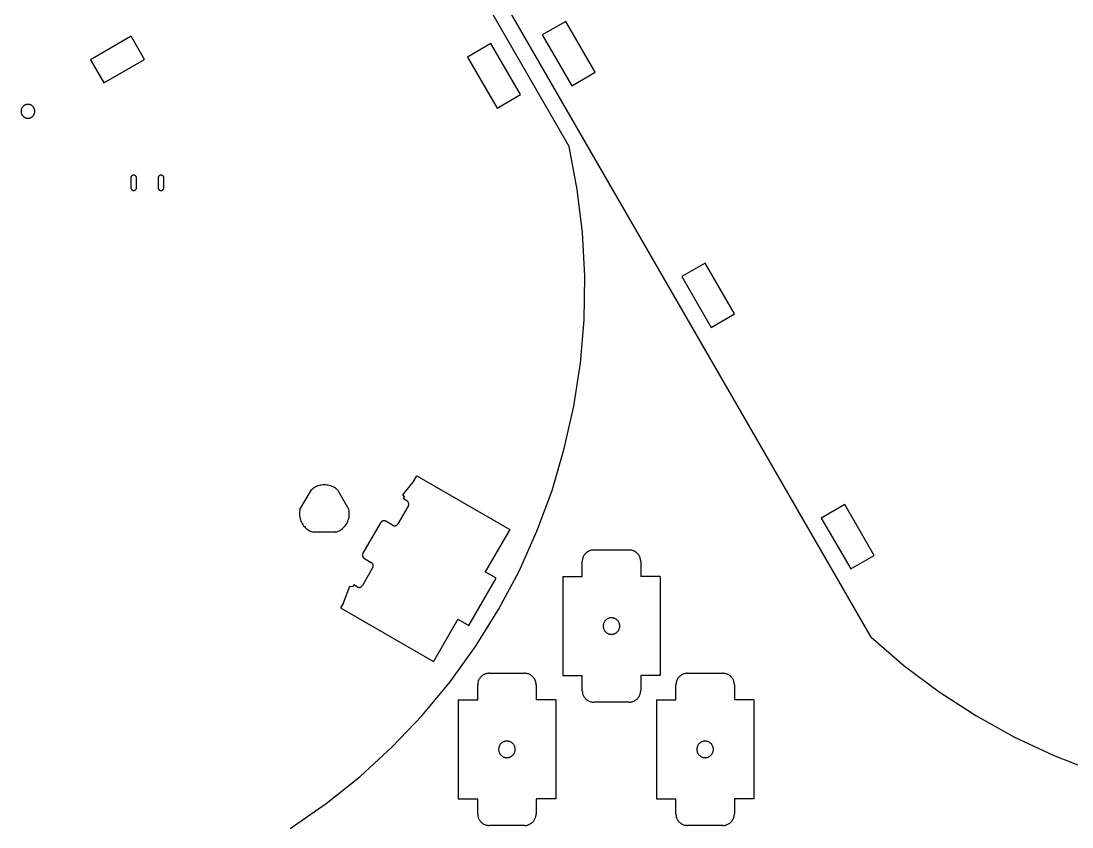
# Model space of a CAD drawing. Extents: x -22.3 to 21.7, y -13.4 to 13.4.
# Drawn here: x -10.4 to 0.2, y -3.34 to 4.79 of the extents above; entities that cross this region are included whole.
import ezdxf

# ---------------------------------------------------------------- set-up
doc = ezdxf.new("R2010")
doc.units = 0
doc.header["$MEASUREMENT"] = 0
doc.layers.get('0').update_dxf_attribs({"linetype": 'CONTINUOUS'})

msp = doc.modelspace()

# ---------------------------------------------------------------- linework, layer by layer
for p, q in [((-4.873, 3.526), (-8.684, 10.128)), ((-1.825, -1.425), (-5.636, 5.177)), ((-4.908, 4.789), (-5.144, 4.653)), ((-4.611, 4.276), (-4.908, 4.789)), ((-9.293, 4.638), (-9.702, 4.402)), ((-9.158, 4.404), (-9.293, 4.638)), ((-5.662, 4.564), (-5.898, 4.428)), ((-5.365, 4.05), (-5.662, 4.564)), ((-5.144, 4.653), (-4.847, 4.139)), ((-9.702, 4.402), (-9.567, 4.168)), ((-9.567, 4.168), (-9.158, 4.404)), ((-5.898, 4.428), (-5.601, 3.914)), ((-4.847, 4.139), (-4.611, 4.276)), ((-5.601, 3.914), (-5.365, 4.05)), ((-10.389, 3.924), (-10.392, 3.92)), ((-10.386, 3.928), (-10.389, 3.924)), ((-10.383, 3.931), (-10.386, 3.928)), ((-10.38, 3.934), (-10.383, 3.931)), ((-10.376, 3.937), (-10.38, 3.934)), ((-10.372, 3.94), (-10.376, 3.937)), ((-10.368, 3.942), (-10.372, 3.94)), ((-10.364, 3.944), (-10.368, 3.942)), ((-10.36, 3.946), (-10.364, 3.944)), ((-10.356, 3.948), (-10.36, 3.946)), ((-10.352, 3.949), (-10.356, 3.948)), ((-10.347, 3.95), (-10.352, 3.949)), ((-10.343, 3.951), (-10.347, 3.95)), ((-10.338, 3.951), (-10.343, 3.951)), ((-10.333, 3.951), (-10.338, 3.951)), ((-10.329, 3.951), (-10.333, 3.951)), ((-10.324, 3.951), (-10.329, 3.951)), ((-10.32, 3.95), (-10.324, 3.951)), ((-10.315, 3.949), (-10.32, 3.95)), ((-10.311, 3.948), (-10.315, 3.949)), ((-10.307, 3.946), (-10.311, 3.948)), ((-10.303, 3.944), (-10.307, 3.946)), ((-10.298, 3.942), (-10.303, 3.944)), ((-10.295, 3.94), (-10.298, 3.942)), ((-10.291, 3.937), (-10.295, 3.94)), ((-10.287, 3.934), (-10.291, 3.937)), ((-10.284, 3.931), (-10.287, 3.934)), ((-10.281, 3.928), (-10.284, 3.931)), ((-10.278, 3.924), (-10.281, 3.928)), ((-10.275, 3.92), (-10.278, 3.924)), ((-10.402, 3.895), (-10.403, 3.891)), ((-10.403, 3.891), (-10.403, 3.886)), ((-10.403, 3.886), (-10.403, 3.882)), ((-10.403, 3.882), (-10.403, 3.877)), ((-10.403, 3.877), (-10.403, 3.872)), ((-10.403, 3.872), (-10.402, 3.868)), ((-10.401, 3.9), (-10.402, 3.895)), ((-10.402, 3.868), (-10.401, 3.863)), ((-10.4, 3.904), (-10.401, 3.9)), ((-10.401, 3.863), (-10.4, 3.859)), ((-10.398, 3.908), (-10.4, 3.904)), ((-10.4, 3.859), (-10.398, 3.855)), ((-10.396, 3.912), (-10.398, 3.908)), ((-10.398, 3.855), (-10.396, 3.851)), ((-10.394, 3.916), (-10.396, 3.912)), ((-10.396, 3.851), (-10.394, 3.847)), ((-10.392, 3.92), (-10.394, 3.916)), ((-10.394, 3.847), (-10.392, 3.843)), ((-10.392, 3.843), (-10.389, 3.839)), ((-10.389, 3.839), (-10.386, 3.835)), ((-10.386, 3.835), (-10.383, 3.832)), ((-10.383, 3.832), (-10.38, 3.829)), ((-10.38, 3.829), (-10.376, 3.826)), ((-10.376, 3.826), (-10.372, 3.823)), ((-10.372, 3.823), (-10.368, 3.821)), ((-10.368, 3.821), (-10.364, 3.819)), ((-10.364, 3.819), (-10.36, 3.817)), ((-10.307, 3.817), (-10.303, 3.819)), ((-10.303, 3.819), (-10.298, 3.821)), ((-10.298, 3.821), (-10.295, 3.823)), ((-10.295, 3.823), (-10.291, 3.826)), ((-10.291, 3.826), (-10.287, 3.829)), ((-10.287, 3.829), (-10.284, 3.832)), ((-10.284, 3.832), (-10.281, 3.835)), ((-10.281, 3.835), (-10.278, 3.839)), ((-10.278, 3.839), (-10.275, 3.843)), ((-10.273, 3.916), (-10.275, 3.92)), ((-10.275, 3.843), (-10.273, 3.847)), ((-10.271, 3.912), (-10.273, 3.916)), ((-10.273, 3.847), (-10.271, 3.851)), ((-10.269, 3.908), (-10.271, 3.912)), ((-10.271, 3.851), (-10.269, 3.855)), ((-10.267, 3.904), (-10.269, 3.908)), ((-10.269, 3.855), (-10.267, 3.859)), ((-10.266, 3.9), (-10.267, 3.904)), ((-10.267, 3.859), (-10.266, 3.863)), ((-10.265, 3.895), (-10.266, 3.9)), ((-10.266, 3.863), (-10.265, 3.868)), ((-10.264, 3.891), (-10.265, 3.895)), ((-10.265, 3.868), (-10.264, 3.872)), ((-10.264, 3.886), (-10.264, 3.891)), ((-10.264, 3.882), (-10.264, 3.886)), ((-10.264, 3.877), (-10.264, 3.882)), ((-10.264, 3.872), (-10.264, 3.877)), ((-10.36, 3.817), (-10.356, 3.815)), ((-10.356, 3.815), (-10.352, 3.814)), ((-10.352, 3.814), (-10.347, 3.813)), ((-10.347, 3.813), (-10.343, 3.812)), ((-10.343, 3.812), (-10.338, 3.812)), ((-10.338, 3.812), (-10.333, 3.812)), ((-10.333, 3.812), (-10.329, 3.812)), ((-10.329, 3.812), (-10.324, 3.812)), ((-10.324, 3.812), (-10.32, 3.813)), ((-10.32, 3.813), (-10.315, 3.814)), ((-10.315, 3.814), (-10.311, 3.815)), ((-10.311, 3.815), (-10.307, 3.817)), ((-4.791, 3.094), (-4.873, 3.526)), ((-9.295, 3.215), (-9.296, 3.213)), ((-9.296, 3.213), (-9.296, 3.211)), ((-9.296, 3.211), (-9.296, 3.209)), ((-9.296, 3.209), (-9.296, 3.207)), ((-9.296, 3.207), (-9.296, 3.113)), ((-9.294, 3.219), (-9.295, 3.217)), ((-9.295, 3.217), (-9.295, 3.215)), ((-9.293, 3.22), (-9.294, 3.219)), ((-9.292, 3.222), (-9.293, 3.22)), ((-9.291, 3.224), (-9.292, 3.222)), ((-9.29, 3.225), (-9.291, 3.224)), ((-9.289, 3.227), (-9.29, 3.225)), ((-9.287, 3.228), (-9.289, 3.227)), ((-9.286, 3.23), (-9.287, 3.228)), ((-9.285, 3.231), (-9.286, 3.23)), ((-9.283, 3.232), (-9.285, 3.231)), ((-9.281, 3.233), (-9.283, 3.232)), ((-9.28, 3.234), (-9.281, 3.233)), ((-9.278, 3.235), (-9.28, 3.234)), ((-9.276, 3.235), (-9.278, 3.235)), ((-9.274, 3.236), (-9.276, 3.235)), ((-9.272, 3.236), (-9.274, 3.236)), ((-9.27, 3.237), (-9.272, 3.236)), ((-9.268, 3.237), (-9.27, 3.237)), ((-9.267, 3.237), (-9.268, 3.237)), ((-9.265, 3.237), (-9.267, 3.237)), ((-9.263, 3.237), (-9.265, 3.237)), ((-9.261, 3.236), (-9.263, 3.237)), ((-9.259, 3.236), (-9.261, 3.236)), ((-9.257, 3.235), (-9.259, 3.236)), ((-9.255, 3.235), (-9.257, 3.235)), ((-9.253, 3.234), (-9.255, 3.235)), ((-9.252, 3.233), (-9.253, 3.234)), ((-9.25, 3.232), (-9.252, 3.233)), ((-9.249, 3.231), (-9.25, 3.232)), ((-9.247, 3.23), (-9.249, 3.231)), ((-9.246, 3.228), (-9.247, 3.23)), ((-9.244, 3.227), (-9.246, 3.228)), ((-9.243, 3.225), (-9.244, 3.227)), ((-9.242, 3.224), (-9.243, 3.225)), ((-9.241, 3.222), (-9.242, 3.224)), ((-9.24, 3.22), (-9.241, 3.222)), ((-9.239, 3.219), (-9.24, 3.22)), ((-9.239, 3.217), (-9.239, 3.219)), ((-9.238, 3.215), (-9.239, 3.217)), ((-9.238, 3.213), (-9.238, 3.215)), ((-9.237, 3.211), (-9.238, 3.213)), ((-9.237, 3.209), (-9.237, 3.211)), ((-9.237, 3.207), (-9.237, 3.209)), ((-9.237, 3.113), (-9.237, 3.207)), ((-9.019, 3.215), (-9.02, 3.213)), ((-9.02, 3.213), (-9.02, 3.211)), ((-9.02, 3.211), (-9.02, 3.209)), ((-9.02, 3.209), (-9.02, 3.207)), ((-9.02, 3.207), (-9.02, 3.113)), ((-9.018, 3.219), (-9.019, 3.217)), ((-9.019, 3.217), (-9.019, 3.215)), ((-9.017, 3.221), (-9.018, 3.219)), ((-9.016, 3.222), (-9.017, 3.221)), ((-9.015, 3.224), (-9.016, 3.222)), ((-9.014, 3.226), (-9.015, 3.224)), ((-9.013, 3.227), (-9.014, 3.226)), ((-9.011, 3.229), (-9.013, 3.227)), ((-9.01, 3.23), (-9.011, 3.229)), ((-9.008, 3.231), (-9.01, 3.23)), ((-9.007, 3.232), (-9.008, 3.231)), ((-9.005, 3.233), (-9.007, 3.232)), ((-9.003, 3.234), (-9.005, 3.233)), ((-9.002, 3.235), (-9.003, 3.234)), ((-9, 3.236), (-9.002, 3.235)), ((-8.998, 3.236), (-9, 3.236)), ((-8.996, 3.237), (-8.998, 3.236)), ((-8.994, 3.237), (-8.996, 3.237)), ((-8.992, 3.237), (-8.994, 3.237)), ((-8.99, 3.237), (-8.992, 3.237)), ((-8.988, 3.237), (-8.99, 3.237)), ((-8.986, 3.237), (-8.988, 3.237)), ((-8.984, 3.236), (-8.986, 3.237)), ((-8.982, 3.236), (-8.984, 3.236)), ((-8.98, 3.235), (-8.982, 3.236)), ((-8.979, 3.234), (-8.98, 3.235)), ((-8.977, 3.233), (-8.979, 3.234)), ((-8.975, 3.232), (-8.977, 3.233)), ((-8.973, 3.231), (-8.975, 3.232)), ((-8.972, 3.23), (-8.973, 3.231)), ((-8.97, 3.229), (-8.972, 3.23)), ((-8.969, 3.227), (-8.97, 3.229)), ((-8.968, 3.226), (-8.969, 3.227)), ((-8.967, 3.224), (-8.968, 3.226)), ((-8.966, 3.222), (-8.967, 3.224)), ((-8.965, 3.221), (-8.966, 3.222)), ((-8.964, 3.219), (-8.965, 3.221)), ((-8.963, 3.217), (-8.964, 3.219)), ((-8.962, 3.215), (-8.963, 3.217)), ((-8.962, 3.213), (-8.962, 3.215)), ((-8.962, 3.211), (-8.962, 3.213)), ((-8.961, 3.209), (-8.962, 3.211)), ((-8.961, 3.207), (-8.961, 3.209)), ((-8.961, 3.113), (-8.961, 3.207)), ((-9.296, 3.113), (-9.296, 3.111)), ((-9.296, 3.111), (-9.296, 3.109)), ((-9.296, 3.109), (-9.296, 3.107)), ((-9.296, 3.107), (-9.295, 3.105)), ((-9.295, 3.105), (-9.295, 3.103)), ((-9.295, 3.103), (-9.294, 3.102)), ((-9.294, 3.102), (-9.293, 3.1)), ((-9.293, 3.1), (-9.292, 3.098)), ((-9.292, 3.098), (-9.291, 3.096)), ((-9.291, 3.096), (-9.29, 3.095)), ((-9.29, 3.095), (-9.289, 3.093)), ((-9.289, 3.093), (-9.287, 3.092)), ((-9.287, 3.092), (-9.286, 3.091)), ((-9.286, 3.091), (-9.285, 3.089)), ((-9.285, 3.089), (-9.283, 3.088)), ((-9.283, 3.088), (-9.281, 3.087)), ((-9.281, 3.087), (-9.28, 3.086)), ((-9.28, 3.086), (-9.278, 3.086)), ((-9.278, 3.086), (-9.276, 3.085)), ((-9.276, 3.085), (-9.274, 3.084)), ((-9.274, 3.084), (-9.272, 3.084)), ((-9.272, 3.084), (-9.27, 3.084)), ((-9.27, 3.084), (-9.268, 3.083)), ((-9.268, 3.083), (-9.267, 3.083)), ((-9.267, 3.083), (-9.265, 3.083)), ((-9.265, 3.083), (-9.263, 3.084)), ((-9.263, 3.084), (-9.261, 3.084)), ((-9.261, 3.084), (-9.259, 3.084)), ((-9.259, 3.084), (-9.257, 3.085)), ((-9.257, 3.085), (-9.255, 3.086)), ((-9.255, 3.086), (-9.253, 3.086)), ((-9.253, 3.086), (-9.252, 3.087)), ((-9.252, 3.087), (-9.25, 3.088)), ((-9.25, 3.088), (-9.249, 3.089)), ((-9.249, 3.089), (-9.247, 3.091)), ((-9.247, 3.091), (-9.246, 3.092)), ((-9.246, 3.092), (-9.244, 3.093)), ((-9.244, 3.093), (-9.243, 3.095)), ((-9.243, 3.095), (-9.242, 3.096)), ((-9.242, 3.096), (-9.241, 3.098)), ((-9.241, 3.098), (-9.24, 3.1)), ((-9.24, 3.1), (-9.239, 3.102)), ((-9.239, 3.103), (-9.238, 3.105)), ((-9.239, 3.102), (-9.239, 3.103)), ((-9.238, 3.107), (-9.237, 3.109)), ((-9.238, 3.105), (-9.238, 3.107)), ((-9.237, 3.111), (-9.237, 3.113)), ((-9.237, 3.109), (-9.237, 3.111)), ((-9.02, 3.113), (-9.02, 3.111)), ((-9.02, 3.111), (-9.02, 3.109)), ((-9.02, 3.109), (-9.02, 3.107)), ((-9.02, 3.107), (-9.019, 3.105)), ((-9.019, 3.105), (-9.019, 3.103)), ((-9.019, 3.103), (-9.018, 3.101)), ((-9.018, 3.101), (-9.017, 3.1)), ((-9.017, 3.1), (-9.016, 3.098)), ((-9.016, 3.098), (-9.015, 3.096)), ((-9.015, 3.096), (-9.014, 3.095)), ((-9.014, 3.095), (-9.013, 3.093)), ((-9.013, 3.093), (-9.011, 3.092)), ((-9.011, 3.092), (-9.01, 3.09)), ((-9.01, 3.09), (-9.008, 3.089)), ((-9.008, 3.089), (-9.007, 3.088)), ((-9.007, 3.088), (-9.005, 3.087)), ((-9.005, 3.087), (-9.003, 3.086)), ((-9.003, 3.086), (-9.002, 3.085)), ((-9.002, 3.085), (-9, 3.085)), ((-9, 3.085), (-8.998, 3.084)), ((-8.998, 3.084), (-8.996, 3.084)), ((-8.996, 3.084), (-8.994, 3.084)), ((-8.994, 3.084), (-8.992, 3.083)), ((-8.992, 3.083), (-8.99, 3.083)), ((-8.99, 3.083), (-8.988, 3.084)), ((-8.988, 3.084), (-8.986, 3.084)), ((-8.986, 3.084), (-8.984, 3.084)), ((-8.984, 3.084), (-8.982, 3.085)), ((-8.982, 3.085), (-8.98, 3.085)), ((-8.98, 3.085), (-8.979, 3.086)), ((-8.979, 3.086), (-8.977, 3.087)), ((-8.977, 3.087), (-8.975, 3.088)), ((-8.975, 3.088), (-8.973, 3.089)), ((-8.973, 3.089), (-8.972, 3.09)), ((-8.972, 3.09), (-8.97, 3.092)), ((-8.97, 3.092), (-8.969, 3.093)), ((-8.969, 3.093), (-8.968, 3.095)), ((-8.968, 3.095), (-8.967, 3.096)), ((-8.967, 3.096), (-8.966, 3.098)), ((-8.966, 3.098), (-8.965, 3.1)), ((-8.965, 3.1), (-8.964, 3.101)), ((-8.964, 3.101), (-8.963, 3.103)), ((-8.963, 3.103), (-8.962, 3.105)), ((-8.962, 3.109), (-8.961, 3.111)), ((-8.962, 3.107), (-8.962, 3.109)), ((-8.962, 3.105), (-8.962, 3.107)), ((-8.961, 3.111), (-8.961, 3.113)), ((-4.739, 2.658), (-4.791, 3.094)), ((-4.716, 2.219), (-4.739, 2.658)), ((-3.5, 2.351), (-3.736, 2.215)), ((-3.204, 1.838), (-3.5, 2.351)), ((-4.723, 1.779), (-4.716, 2.219)), ((-3.736, 2.215), (-3.44, 1.702)), ((-3.44, 1.702), (-3.204, 1.838)), ((-4.76, 1.341), (-4.723, 1.779)), ((-4.826, 0.907), (-4.76, 1.341)), ((-4.922, 0.478), (-4.826, 0.907)), ((-5.046, 0.056), (-4.922, 0.478)), ((-7.382, 0.109), (-7.394, 0.106)), ((-7.369, 0.111), (-7.382, 0.109)), ((-7.355, 0.113), (-7.369, 0.111)), ((-7.342, 0.113), (-7.355, 0.113)), ((-7.329, 0.113), (-7.342, 0.113)), ((-7.316, 0.111), (-7.329, 0.113)), ((-7.303, 0.109), (-7.316, 0.111)), ((-7.29, 0.106), (-7.303, 0.109)), ((-6.44, 0.154), (-6.554, 0.012)), ((-6.44, 0.154), (-6.411, 0.205)), ((-6.411, 0.205), (-5.473, -0.337)), ((-7.589, -0.136), (-7.474, 0.062)), ((-7.464, 0.07), (-7.474, 0.062)), ((-7.454, 0.078), (-7.464, 0.07)), ((-7.443, 0.085), (-7.454, 0.078)), ((-7.431, 0.092), (-7.443, 0.085)), ((-7.419, 0.097), (-7.431, 0.092)), ((-7.407, 0.102), (-7.419, 0.097)), ((-7.394, 0.106), (-7.407, 0.102)), ((-7.278, 0.102), (-7.29, 0.106)), ((-7.265, 0.097), (-7.278, 0.102)), ((-7.253, 0.092), (-7.265, 0.097)), ((-7.242, 0.085), (-7.253, 0.092)), ((-7.231, 0.078), (-7.242, 0.085)), ((-7.22, 0.07), (-7.231, 0.078)), ((-7.21, 0.062), (-7.22, 0.07)), ((-7.21, 0.062), (-7.096, -0.136)), ((-6.554, 0.012), (-6.535, -0.01)), ((-5.198, -0.356), (-5.046, 0.056)), ((-6.496, -0.101), (-6.6, -0.28)), ((-6.545, -0.027), (-6.535, -0.01)), ((-6.511, -0.047), (-6.545, -0.027)), ((-6.509, -0.048), (-6.511, -0.047)), ((-6.507, -0.05), (-6.509, -0.048)), ((-6.505, -0.052), (-6.507, -0.05)), ((-6.503, -0.053), (-6.505, -0.052)), ((-6.501, -0.055), (-6.503, -0.053)), ((-6.499, -0.057), (-6.501, -0.055)), ((-6.498, -0.059), (-6.499, -0.057)), ((-6.496, -0.062), (-6.498, -0.059)), ((-6.495, -0.064), (-6.496, -0.062)), ((-6.496, -0.101), (-6.495, -0.099)), ((-6.494, -0.066), (-6.495, -0.064)), ((-6.495, -0.099), (-6.494, -0.096)), ((-6.493, -0.069), (-6.494, -0.066)), ((-6.494, -0.096), (-6.493, -0.094)), ((-6.493, -0.071), (-6.493, -0.069)), ((-6.492, -0.074), (-6.493, -0.071)), ((-6.493, -0.091), (-6.492, -0.089)), ((-6.493, -0.094), (-6.493, -0.091)), ((-6.492, -0.076), (-6.492, -0.074)), ((-6.491, -0.079), (-6.492, -0.076)), ((-6.492, -0.086), (-6.491, -0.084)), ((-6.492, -0.089), (-6.492, -0.086)), ((-6.491, -0.081), (-6.491, -0.079)), ((-6.491, -0.084), (-6.491, -0.081)), ((-2.093, -0.087), (-2.329, -0.223)), ((-1.796, -0.6), (-2.093, -0.087)), ((-7.591, -0.149), (-7.593, -0.163)), ((-7.593, -0.163), (-7.593, -0.176)), ((-7.593, -0.176), (-7.593, -0.189)), ((-7.593, -0.189), (-7.592, -0.202)), ((-7.592, -0.202), (-7.59, -0.215)), ((-7.589, -0.136), (-7.591, -0.149)), ((-7.093, -0.149), (-7.096, -0.136)), ((-7.094, -0.215), (-7.093, -0.202)), ((-7.092, -0.163), (-7.093, -0.149)), ((-7.093, -0.202), (-7.091, -0.189)), ((-7.091, -0.176), (-7.092, -0.163)), ((-7.091, -0.189), (-7.091, -0.176)), ((-7.59, -0.215), (-7.587, -0.228)), ((-7.587, -0.228), (-7.584, -0.241)), ((-7.584, -0.241), (-7.579, -0.253)), ((-7.579, -0.253), (-7.574, -0.265)), ((-7.574, -0.265), (-7.567, -0.277)), ((-7.567, -0.277), (-7.56, -0.288)), ((-7.56, -0.288), (-7.553, -0.299)), ((-7.553, -0.299), (-7.544, -0.309)), ((-7.544, -0.309), (-7.535, -0.318)), ((-7.149, -0.318), (-7.14, -0.309)), ((-7.14, -0.309), (-7.132, -0.299)), ((-7.132, -0.299), (-7.124, -0.288)), ((-7.124, -0.288), (-7.117, -0.277)), ((-7.117, -0.277), (-7.111, -0.265)), ((-7.111, -0.265), (-7.106, -0.253)), ((-7.106, -0.253), (-7.101, -0.241)), ((-7.101, -0.241), (-7.097, -0.228)), ((-7.097, -0.228), (-7.094, -0.215)), ((-6.776, -0.269), (-6.953, -0.576)), ((-6.774, -0.267), (-6.776, -0.269)), ((-6.773, -0.265), (-6.774, -0.267)), ((-6.771, -0.263), (-6.773, -0.265)), ((-6.769, -0.261), (-6.771, -0.263)), ((-6.767, -0.259), (-6.769, -0.261)), ((-6.765, -0.257), (-6.767, -0.259)), ((-6.763, -0.256), (-6.765, -0.257)), ((-6.76, -0.255), (-6.763, -0.256)), ((-6.758, -0.253), (-6.76, -0.255)), ((-6.755, -0.252), (-6.758, -0.253)), ((-6.753, -0.251), (-6.755, -0.252)), ((-6.75, -0.251), (-6.753, -0.251)), ((-6.748, -0.25), (-6.75, -0.251)), ((-6.745, -0.25), (-6.748, -0.25)), ((-6.742, -0.25), (-6.745, -0.25)), ((-6.74, -0.25), (-6.742, -0.25)), ((-6.737, -0.25), (-6.74, -0.25)), ((-6.734, -0.25), (-6.737, -0.25)), ((-6.732, -0.251), (-6.734, -0.25)), ((-6.729, -0.252), (-6.732, -0.251)), ((-6.727, -0.253), (-6.729, -0.252)), ((-6.724, -0.254), (-6.727, -0.253)), ((-6.722, -0.255), (-6.724, -0.254)), ((-6.654, -0.294), (-6.722, -0.255)), ((-6.654, -0.294), (-6.651, -0.296)), ((-6.651, -0.296), (-6.649, -0.297)), ((-6.649, -0.297), (-6.646, -0.298)), ((-6.646, -0.298), (-6.644, -0.298)), ((-6.644, -0.298), (-6.641, -0.299)), ((-6.641, -0.299), (-6.638, -0.299)), ((-6.638, -0.299), (-6.636, -0.3)), ((-6.636, -0.3), (-6.633, -0.3)), ((-6.633, -0.3), (-6.63, -0.299)), ((-6.63, -0.299), (-6.628, -0.299)), ((-6.628, -0.299), (-6.625, -0.299)), ((-6.625, -0.299), (-6.622, -0.298)), ((-6.622, -0.298), (-6.62, -0.297)), ((-6.62, -0.297), (-6.617, -0.296)), ((-6.617, -0.296), (-6.615, -0.295)), ((-6.615, -0.295), (-6.613, -0.293)), ((-6.613, -0.293), (-6.61, -0.292)), ((-6.61, -0.292), (-6.608, -0.29)), ((-6.608, -0.29), (-6.606, -0.288)), ((-6.606, -0.288), (-6.605, -0.286)), ((-6.605, -0.286), (-6.603, -0.284)), ((-6.603, -0.284), (-6.601, -0.282)), ((-6.601, -0.282), (-6.6, -0.28)), ((-2.329, -0.223), (-2.032, -0.736)), ((-7.535, -0.318), (-7.525, -0.327)), ((-7.525, -0.327), (-7.515, -0.335)), ((-7.515, -0.335), (-7.504, -0.343)), ((-7.504, -0.343), (-7.493, -0.35)), ((-7.493, -0.35), (-7.481, -0.356)), ((-7.481, -0.356), (-7.469, -0.361)), ((-7.469, -0.361), (-7.457, -0.365)), ((-7.228, -0.365), (-7.457, -0.365)), ((-7.228, -0.365), (-7.216, -0.361)), ((-7.216, -0.361), (-7.203, -0.356)), ((-7.203, -0.356), (-7.192, -0.35)), ((-7.192, -0.35), (-7.18, -0.343)), ((-7.18, -0.343), (-7.169, -0.335)), ((-7.169, -0.335), (-7.159, -0.327)), ((-7.159, -0.327), (-7.149, -0.318)), ((-5.473, -0.337), (-5.721, -0.765)), ((-5.378, -0.757), (-5.198, -0.356)), ((-6.957, -0.588), (-6.958, -0.591)), ((-6.958, -0.591), (-6.958, -0.593)), ((-6.958, -0.593), (-6.958, -0.596)), ((-6.958, -0.596), (-6.958, -0.598)), ((-6.958, -0.598), (-6.958, -0.601)), ((-6.958, -0.601), (-6.957, -0.604)), ((-6.956, -0.583), (-6.957, -0.586)), ((-6.957, -0.586), (-6.957, -0.588)), ((-6.957, -0.604), (-6.957, -0.606)), ((-6.957, -0.606), (-6.956, -0.609)), ((-6.955, -0.581), (-6.956, -0.583)), ((-6.956, -0.609), (-6.955, -0.611)), ((-6.954, -0.578), (-6.955, -0.581)), ((-6.955, -0.611), (-6.954, -0.613)), ((-6.953, -0.576), (-6.954, -0.578)), ((-6.954, -0.613), (-6.953, -0.616)), ((-6.953, -0.616), (-6.951, -0.618)), ((-6.951, -0.618), (-6.95, -0.62)), ((-6.95, -0.62), (-6.948, -0.622)), ((-6.948, -0.622), (-6.946, -0.624)), ((-6.946, -0.624), (-6.945, -0.626)), ((-6.945, -0.626), (-6.943, -0.627)), ((-6.943, -0.627), (-6.94, -0.629)), ((-6.94, -0.629), (-6.938, -0.63)), ((-6.938, -0.63), (-6.87, -0.669)), ((-4.737, -0.631), (-4.739, -0.638)), ((-4.734, -0.623), (-4.737, -0.631)), ((-4.731, -0.615), (-4.734, -0.623)), ((-4.728, -0.608), (-4.731, -0.615)), ((-4.724, -0.601), (-4.728, -0.608)), ((-4.72, -0.594), (-4.724, -0.601)), ((-4.715, -0.588), (-4.72, -0.594)), ((-4.709, -0.582), (-4.715, -0.588)), ((-4.704, -0.576), (-4.709, -0.582)), ((-4.698, -0.571), (-4.704, -0.576)), ((-4.691, -0.566), (-4.698, -0.571)), ((-4.685, -0.561), (-4.691, -0.566)), ((-4.677, -0.558), (-4.685, -0.561)), ((-4.67, -0.554), (-4.677, -0.558)), ((-4.663, -0.551), (-4.67, -0.554)), ((-4.655, -0.549), (-4.663, -0.551)), ((-4.647, -0.547), (-4.655, -0.549)), ((-4.639, -0.545), (-4.647, -0.547)), ((-4.631, -0.545), (-4.639, -0.545)), ((-4.623, -0.544), (-4.631, -0.545)), ((-4.623, -0.544), (-4.269, -0.544)), ((-4.261, -0.545), (-4.269, -0.544)), ((-4.253, -0.545), (-4.261, -0.545)), ((-4.245, -0.547), (-4.253, -0.545)), ((-4.237, -0.549), (-4.245, -0.547)), ((-4.229, -0.551), (-4.237, -0.549)), ((-4.222, -0.554), (-4.229, -0.551)), ((-4.214, -0.558), (-4.222, -0.554)), ((-4.207, -0.561), (-4.214, -0.558)), ((-4.201, -0.566), (-4.207, -0.561)), ((-4.194, -0.571), (-4.201, -0.566)), ((-4.188, -0.576), (-4.194, -0.571)), ((-4.182, -0.582), (-4.188, -0.576)), ((-4.177, -0.588), (-4.182, -0.582)), ((-4.172, -0.594), (-4.177, -0.588)), ((-4.168, -0.601), (-4.172, -0.594)), ((-4.164, -0.608), (-4.168, -0.601)), ((-4.16, -0.615), (-4.164, -0.608)), ((-4.158, -0.623), (-4.16, -0.615)), ((-4.155, -0.631), (-4.158, -0.623)), ((-4.153, -0.638), (-4.155, -0.631)), ((-2.032, -0.736), (-1.796, -0.6)), ((-6.856, -0.723), (-6.959, -0.902)), ((-6.868, -0.671), (-6.87, -0.669)), ((-6.866, -0.672), (-6.868, -0.671)), ((-6.864, -0.674), (-6.866, -0.672)), ((-6.862, -0.676), (-6.864, -0.674)), ((-6.86, -0.678), (-6.862, -0.676)), ((-6.859, -0.68), (-6.86, -0.678)), ((-6.857, -0.682), (-6.859, -0.68)), ((-6.856, -0.684), (-6.857, -0.682)), ((-6.854, -0.686), (-6.856, -0.684)), ((-6.856, -0.723), (-6.854, -0.721)), ((-6.853, -0.688), (-6.854, -0.686)), ((-6.854, -0.721), (-6.853, -0.719)), ((-6.853, -0.691), (-6.853, -0.688)), ((-6.852, -0.693), (-6.853, -0.691)), ((-6.853, -0.716), (-6.852, -0.714)), ((-6.853, -0.719), (-6.853, -0.716)), ((-6.851, -0.696), (-6.852, -0.693)), ((-6.852, -0.714), (-6.851, -0.711)), ((-6.851, -0.698), (-6.851, -0.696)), ((-6.851, -0.701), (-6.851, -0.698)), ((-6.85, -0.703), (-6.851, -0.701)), ((-6.851, -0.706), (-6.85, -0.703)), ((-6.851, -0.709), (-6.851, -0.706)), ((-6.851, -0.711), (-6.851, -0.709)), ((-4.74, -0.646), (-4.741, -0.654)), ((-4.741, -0.654), (-4.741, -0.662)), ((-4.741, -0.812), (-4.741, -0.662)), ((-4.739, -0.638), (-4.74, -0.646)), ((-4.152, -0.646), (-4.153, -0.638)), ((-4.151, -0.654), (-4.152, -0.646)), ((-4.151, -0.662), (-4.151, -0.654)), ((-4.151, -0.662), (-4.151, -0.812)), ((-5.885, -1.306), (-5.61, -0.829)), ((-5.61, -0.829), (-5.721, -0.765)), ((-5.585, -1.145), (-5.378, -0.757)), ((-4.938, -0.812), (-4.938, -1.812)), ((-4.938, -0.812), (-4.741, -0.812)), ((-3.954, -0.812), (-4.151, -0.812)), ((-3.954, -0.812), (-3.954, -1.812)), ((-7.151, -1.078), (-7.086, -0.909)), ((-7.086, -0.909), (-7.057, -0.914)), ((-7.047, -0.897), (-7.057, -0.914)), ((-7.013, -0.917), (-7.047, -0.897)), ((-7.013, -0.917), (-7.011, -0.918)), ((-7.011, -0.918), (-7.008, -0.919)), ((-7.008, -0.919), (-7.006, -0.92)), ((-7.006, -0.92), (-7.003, -0.92)), ((-7.003, -0.92), (-7.001, -0.921)), ((-7.001, -0.921), (-6.998, -0.922)), ((-6.998, -0.922), (-6.996, -0.922)), ((-6.996, -0.922), (-6.993, -0.922)), ((-6.993, -0.922), (-6.991, -0.922)), ((-6.991, -0.922), (-6.988, -0.922)), ((-6.988, -0.922), (-6.985, -0.921)), ((-6.985, -0.921), (-6.983, -0.92)), ((-6.983, -0.92), (-6.98, -0.92)), ((-6.98, -0.92), (-6.978, -0.919)), ((-6.978, -0.919), (-6.976, -0.918)), ((-6.976, -0.918), (-6.973, -0.917)), ((-6.973, -0.917), (-6.971, -0.915)), ((-6.971, -0.915), (-6.969, -0.914)), ((-6.969, -0.914), (-6.967, -0.912)), ((-6.967, -0.912), (-6.965, -0.91)), ((-6.965, -0.91), (-6.964, -0.908)), ((-6.964, -0.908), (-6.962, -0.906)), ((-6.962, -0.906), (-6.96, -0.904)), ((-6.96, -0.904), (-6.959, -0.902)), ((-7.151, -1.078), (-7.181, -1.129)), ((-7.181, -1.129), (-6.243, -1.67)), ((-5.818, -1.518), (-5.585, -1.145)), ((-5.996, -1.242), (-6.243, -1.67)), ((-5.996, -1.242), (-5.885, -1.306)), ((-4.518, -1.27), (-4.521, -1.275)), ((-4.516, -1.266), (-4.518, -1.27)), ((-4.512, -1.261), (-4.516, -1.266)), ((-4.509, -1.257), (-4.512, -1.261)), ((-4.505, -1.253), (-4.509, -1.257)), ((-4.501, -1.249), (-4.505, -1.253)), ((-4.497, -1.246), (-4.501, -1.249)), ((-4.492, -1.242), (-4.497, -1.246)), ((-4.488, -1.24), (-4.492, -1.242)), ((-4.483, -1.237), (-4.488, -1.24)), ((-4.478, -1.235), (-4.483, -1.237)), ((-4.473, -1.233), (-4.478, -1.235)), ((-4.468, -1.231), (-4.473, -1.233)), ((-4.462, -1.23), (-4.468, -1.231)), ((-4.457, -1.229), (-4.462, -1.23)), ((-4.451, -1.229), (-4.457, -1.229)), ((-4.446, -1.228), (-4.451, -1.229)), ((-4.44, -1.229), (-4.446, -1.228)), ((-4.435, -1.229), (-4.44, -1.229)), ((-4.43, -1.23), (-4.435, -1.229)), ((-4.424, -1.231), (-4.43, -1.23)), ((-4.419, -1.233), (-4.424, -1.231)), ((-4.414, -1.235), (-4.419, -1.233)), ((-4.409, -1.237), (-4.414, -1.235)), ((-4.404, -1.24), (-4.409, -1.237)), ((-4.399, -1.242), (-4.404, -1.24)), ((-4.395, -1.246), (-4.399, -1.242)), ((-4.391, -1.249), (-4.395, -1.246)), ((-4.387, -1.253), (-4.391, -1.249)), ((-4.383, -1.257), (-4.387, -1.253)), ((-4.38, -1.261), (-4.383, -1.257)), ((-4.376, -1.266), (-4.38, -1.261)), ((-4.374, -1.27), (-4.376, -1.266)), ((-4.371, -1.275), (-4.374, -1.27)), ((-4.529, -1.307), (-4.53, -1.312)), ((-4.53, -1.312), (-4.529, -1.317)), ((-4.528, -1.296), (-4.529, -1.301)), ((-4.529, -1.301), (-4.529, -1.307)), ((-4.529, -1.317), (-4.529, -1.323)), ((-4.529, -1.323), (-4.528, -1.328)), ((-4.527, -1.29), (-4.528, -1.296)), ((-4.528, -1.328), (-4.527, -1.334)), ((-4.525, -1.285), (-4.527, -1.29)), ((-4.527, -1.334), (-4.525, -1.339)), ((-4.523, -1.28), (-4.525, -1.285)), ((-4.525, -1.339), (-4.523, -1.344)), ((-4.521, -1.275), (-4.523, -1.28)), ((-4.523, -1.344), (-4.521, -1.349)), ((-4.521, -1.349), (-4.518, -1.354)), ((-4.518, -1.354), (-4.516, -1.358)), ((-4.516, -1.358), (-4.512, -1.363)), ((-4.512, -1.363), (-4.509, -1.367)), ((-4.509, -1.367), (-4.505, -1.371)), ((-4.505, -1.371), (-4.501, -1.375)), ((-4.501, -1.375), (-4.497, -1.378)), ((-4.497, -1.378), (-4.492, -1.382)), ((-4.399, -1.382), (-4.395, -1.378)), ((-4.395, -1.378), (-4.391, -1.375)), ((-4.391, -1.375), (-4.387, -1.371)), ((-4.387, -1.371), (-4.383, -1.367)), ((-4.383, -1.367), (-4.38, -1.363)), ((-4.38, -1.363), (-4.376, -1.358)), ((-4.376, -1.358), (-4.374, -1.354)), ((-4.374, -1.354), (-4.371, -1.349)), ((-4.369, -1.28), (-4.371, -1.275)), ((-4.371, -1.349), (-4.369, -1.344)), ((-4.367, -1.285), (-4.369, -1.28)), ((-4.369, -1.344), (-4.367, -1.339)), ((-4.365, -1.29), (-4.367, -1.285)), ((-4.367, -1.339), (-4.365, -1.334)), ((-4.364, -1.296), (-4.365, -1.29)), ((-4.365, -1.334), (-4.364, -1.328)), ((-4.363, -1.301), (-4.364, -1.296)), ((-4.364, -1.328), (-4.363, -1.323)), ((-4.362, -1.307), (-4.363, -1.301)), ((-4.363, -1.323), (-4.362, -1.317)), ((-4.362, -1.312), (-4.362, -1.307)), ((-4.362, -1.317), (-4.362, -1.312)), ((-4.492, -1.382), (-4.488, -1.384)), ((-4.488, -1.384), (-4.483, -1.387)), ((-4.483, -1.387), (-4.478, -1.389)), ((-4.478, -1.389), (-4.473, -1.391)), ((-4.473, -1.391), (-4.468, -1.393)), ((-4.468, -1.393), (-4.462, -1.394)), ((-4.462, -1.394), (-4.457, -1.395)), ((-4.457, -1.395), (-4.451, -1.395)), ((-4.451, -1.395), (-4.446, -1.396)), ((-4.446, -1.396), (-4.44, -1.395)), ((-4.44, -1.395), (-4.435, -1.395)), ((-4.435, -1.395), (-4.43, -1.394)), ((-4.43, -1.394), (-4.424, -1.393)), ((-4.424, -1.393), (-4.419, -1.391)), ((-4.419, -1.391), (-4.414, -1.389)), ((-4.414, -1.389), (-4.409, -1.387)), ((-4.409, -1.387), (-4.404, -1.384)), ((-4.404, -1.384), (-4.399, -1.382)), ((-1.825, -1.425), (-1.492, -1.712)), ((-6.075, -1.875), (-5.818, -1.518)), ((-5.733, -1.801), (-5.74, -1.805)), ((-5.725, -1.798), (-5.733, -1.801)), ((-5.718, -1.795), (-5.725, -1.798)), ((-5.71, -1.793), (-5.718, -1.795)), ((-5.702, -1.791), (-5.71, -1.793)), ((-5.694, -1.789), (-5.702, -1.791)), ((-5.686, -1.788), (-5.694, -1.789)), ((-5.678, -1.788), (-5.686, -1.788)), ((-5.678, -1.788), (-5.324, -1.788)), ((-5.316, -1.788), (-5.324, -1.788)), ((-5.308, -1.789), (-5.316, -1.788)), ((-5.3, -1.791), (-5.308, -1.789)), ((-5.292, -1.793), (-5.3, -1.791)), ((-5.284, -1.795), (-5.292, -1.793)), ((-5.277, -1.798), (-5.284, -1.795)), ((-5.27, -1.801), (-5.277, -1.798)), ((-5.263, -1.805), (-5.27, -1.801)), ((-3.733, -1.801), (-3.74, -1.805)), ((-3.725, -1.798), (-3.733, -1.801)), ((-3.718, -1.795), (-3.725, -1.798)), ((-3.71, -1.793), (-3.718, -1.795)), ((-3.702, -1.791), (-3.71, -1.793)), ((-3.694, -1.789), (-3.702, -1.791)), ((-3.686, -1.788), (-3.694, -1.789)), ((-3.678, -1.788), (-3.686, -1.788)), ((-3.678, -1.788), (-3.324, -1.788)), ((-3.316, -1.788), (-3.324, -1.788)), ((-3.308, -1.789), (-3.316, -1.788)), ((-3.3, -1.791), (-3.308, -1.789)), ((-3.292, -1.793), (-3.3, -1.791)), ((-3.284, -1.795), (-3.292, -1.793)), ((-3.277, -1.798), (-3.284, -1.795)), ((-3.27, -1.801), (-3.277, -1.798)), ((-3.263, -1.805), (-3.27, -1.801)), ((-1.492, -1.712), (-1.14, -1.975)), ((-6.356, -2.213), (-6.075, -1.875)), ((-5.795, -1.89), (-5.796, -1.898)), ((-5.796, -1.898), (-5.796, -1.906)), ((-5.796, -2.056), (-5.796, -1.906)), ((-5.794, -1.882), (-5.795, -1.89)), ((-5.792, -1.874), (-5.794, -1.882)), ((-5.79, -1.867), (-5.792, -1.874)), ((-5.787, -1.859), (-5.79, -1.867)), ((-5.783, -1.852), (-5.787, -1.859)), ((-5.779, -1.845), (-5.783, -1.852)), ((-5.775, -1.838), (-5.779, -1.845)), ((-5.77, -1.832), (-5.775, -1.838)), ((-5.765, -1.826), (-5.77, -1.832)), ((-5.759, -1.82), (-5.765, -1.826)), ((-5.753, -1.815), (-5.759, -1.82)), ((-5.746, -1.81), (-5.753, -1.815)), ((-5.74, -1.805), (-5.746, -1.81)), ((-5.256, -1.81), (-5.263, -1.805)), ((-5.249, -1.815), (-5.256, -1.81)), ((-5.243, -1.82), (-5.249, -1.815)), ((-5.238, -1.826), (-5.243, -1.82)), ((-5.232, -1.832), (-5.238, -1.826)), ((-5.228, -1.838), (-5.232, -1.832)), ((-5.223, -1.845), (-5.228, -1.838)), ((-5.219, -1.852), (-5.223, -1.845)), ((-5.216, -1.859), (-5.219, -1.852)), ((-5.213, -1.867), (-5.216, -1.859)), ((-5.21, -1.874), (-5.213, -1.867)), ((-5.208, -1.882), (-5.21, -1.874)), ((-5.207, -1.89), (-5.208, -1.882)), ((-5.206, -1.898), (-5.207, -1.89)), ((-5.206, -1.906), (-5.206, -1.898)), ((-5.206, -1.906), (-5.206, -2.056)), ((-4.938, -1.812), (-4.741, -1.812)), ((-4.741, -1.962), (-4.741, -1.812)), ((-3.954, -1.812), (-4.151, -1.812)), ((-4.151, -1.812), (-4.151, -1.962)), ((-3.795, -1.89), (-3.796, -1.898)), ((-3.796, -1.898), (-3.796, -1.906)), ((-3.796, -2.056), (-3.796, -1.906)), ((-3.794, -1.882), (-3.795, -1.89)), ((-3.792, -1.874), (-3.794, -1.882)), ((-3.79, -1.867), (-3.792, -1.874)), ((-3.787, -1.859), (-3.79, -1.867)), ((-3.783, -1.852), (-3.787, -1.859)), ((-3.779, -1.845), (-3.783, -1.852)), ((-3.775, -1.838), (-3.779, -1.845)), ((-3.77, -1.832), (-3.775, -1.838)), ((-3.765, -1.826), (-3.77, -1.832)), ((-3.759, -1.82), (-3.765, -1.826)), ((-3.753, -1.815), (-3.759, -1.82)), ((-3.746, -1.81), (-3.753, -1.815)), ((-3.74, -1.805), (-3.746, -1.81)), ((-3.256, -1.81), (-3.263, -1.805)), ((-3.249, -1.815), (-3.256, -1.81)), ((-3.243, -1.82), (-3.249, -1.815)), ((-3.238, -1.826), (-3.243, -1.82)), ((-3.232, -1.832), (-3.238, -1.826)), ((-3.228, -1.838), (-3.232, -1.832)), ((-3.223, -1.845), (-3.228, -1.838)), ((-3.219, -1.852), (-3.223, -1.845)), ((-3.216, -1.859), (-3.219, -1.852)), ((-3.213, -1.867), (-3.216, -1.859)), ((-3.21, -1.874), (-3.213, -1.867)), ((-3.208, -1.882), (-3.21, -1.874)), ((-3.207, -1.89), (-3.208, -1.882)), ((-3.206, -1.898), (-3.207, -1.89)), ((-3.206, -1.906), (-3.206, -1.898)), ((-3.206, -1.906), (-3.206, -2.056)), ((-4.741, -1.962), (-4.741, -1.97)), ((-4.741, -1.97), (-4.74, -1.978)), ((-4.74, -1.978), (-4.739, -1.986)), ((-4.739, -1.986), (-4.737, -1.993)), ((-4.737, -1.993), (-4.734, -2.001)), ((-4.734, -2.001), (-4.731, -2.009)), ((-4.731, -2.009), (-4.728, -2.016)), ((-4.167, -2.021), (-4.163, -2.014)), ((-4.163, -2.014), (-4.16, -2.007)), ((-4.16, -2.007), (-4.157, -2)), ((-4.157, -2), (-4.155, -1.992)), ((-4.155, -1.992), (-4.153, -1.985)), ((-4.153, -1.985), (-4.152, -1.977)), ((-4.152, -1.977), (-4.151, -1.969)), ((-4.151, -1.969), (-4.151, -1.962)), ((-1.14, -1.975), (-0.771, -2.214)), ((-5.993, -2.056), (-5.993, -3.056)), ((-5.993, -2.056), (-5.796, -2.056)), ((-5.009, -2.056), (-5.206, -2.056)), ((-5.009, -2.056), (-5.009, -3.056)), ((-4.728, -2.016), (-4.724, -2.023)), ((-4.724, -2.023), (-4.72, -2.03)), ((-4.72, -2.03), (-4.715, -2.036)), ((-4.715, -2.036), (-4.709, -2.042)), ((-4.709, -2.042), (-4.704, -2.048)), ((-4.704, -2.048), (-4.698, -2.053)), ((-4.698, -2.053), (-4.691, -2.058)), ((-4.691, -2.058), (-4.685, -2.063)), ((-4.685, -2.063), (-4.677, -2.066)), ((-4.677, -2.066), (-4.67, -2.07)), ((-4.67, -2.07), (-4.663, -2.073)), ((-4.663, -2.073), (-4.655, -2.075)), ((-4.655, -2.075), (-4.647, -2.077)), ((-4.647, -2.077), (-4.639, -2.079)), ((-4.639, -2.079), (-4.631, -2.079)), ((-4.631, -2.079), (-4.623, -2.08)), ((-4.269, -2.08), (-4.623, -2.08)), ((-4.269, -2.08), (-4.261, -2.079)), ((-4.261, -2.079), (-4.253, -2.079)), ((-4.253, -2.079), (-4.246, -2.077)), ((-4.246, -2.077), (-4.238, -2.076)), ((-4.238, -2.076), (-4.231, -2.073)), ((-4.231, -2.073), (-4.224, -2.071)), ((-4.224, -2.071), (-4.217, -2.068)), ((-4.217, -2.068), (-4.21, -2.064)), ((-4.21, -2.064), (-4.203, -2.06)), ((-4.203, -2.06), (-4.197, -2.055)), ((-4.197, -2.055), (-4.191, -2.05)), ((-4.191, -2.05), (-4.185, -2.045)), ((-4.185, -2.045), (-4.18, -2.039)), ((-4.18, -2.039), (-4.175, -2.033)), ((-4.175, -2.033), (-4.171, -2.027)), ((-4.171, -2.027), (-4.167, -2.021)), ((-3.993, -2.056), (-3.993, -3.056)), ((-3.993, -2.056), (-3.796, -2.056)), ((-3.009, -2.056), (-3.206, -2.056)), ((-3.009, -2.056), (-3.009, -3.056)), ((-6.659, -2.531), (-6.356, -2.213)), ((-0.771, -2.214), (-0.387, -2.428)), ((-0.387, -2.428), (0.011, -2.615)), ((-6.983, -2.829), (-6.659, -2.531)), ((-5.583, -2.54), (-5.584, -2.545)), ((-5.582, -2.534), (-5.583, -2.54)), ((-5.58, -2.529), (-5.582, -2.534)), ((-5.578, -2.524), (-5.58, -2.529)), ((-5.576, -2.519), (-5.578, -2.524)), ((-5.574, -2.514), (-5.576, -2.519)), ((-5.571, -2.509), (-5.574, -2.514)), ((-5.568, -2.505), (-5.571, -2.509)), ((-5.564, -2.501), (-5.568, -2.505)), ((-5.56, -2.497), (-5.564, -2.501)), ((-5.556, -2.493), (-5.56, -2.497)), ((-5.552, -2.489), (-5.556, -2.493)), ((-5.548, -2.486), (-5.552, -2.489)), ((-5.543, -2.483), (-5.548, -2.486)), ((-5.538, -2.481), (-5.543, -2.483)), ((-5.533, -2.479), (-5.538, -2.481)), ((-5.528, -2.477), (-5.533, -2.479)), ((-5.523, -2.475), (-5.528, -2.477)), ((-5.518, -2.474), (-5.523, -2.475)), ((-5.512, -2.473), (-5.518, -2.474)), ((-5.507, -2.472), (-5.512, -2.473)), ((-5.501, -2.472), (-5.507, -2.472)), ((-5.496, -2.472), (-5.501, -2.472)), ((-5.49, -2.473), (-5.496, -2.472)), ((-5.485, -2.474), (-5.49, -2.473)), ((-5.48, -2.475), (-5.485, -2.474)), ((-5.474, -2.477), (-5.48, -2.475)), ((-5.469, -2.479), (-5.474, -2.477)), ((-5.464, -2.481), (-5.469, -2.479)), ((-5.459, -2.483), (-5.464, -2.481)), ((-5.455, -2.486), (-5.459, -2.483)), ((-5.45, -2.489), (-5.455, -2.486)), ((-5.446, -2.493), (-5.45, -2.489)), ((-5.442, -2.497), (-5.446, -2.493)), ((-5.438, -2.501), (-5.442, -2.497)), ((-5.435, -2.505), (-5.438, -2.501)), ((-5.432, -2.509), (-5.435, -2.505)), ((-5.429, -2.514), (-5.432, -2.509)), ((-5.426, -2.519), (-5.429, -2.514)), ((-5.424, -2.524), (-5.426, -2.519)), ((-5.422, -2.529), (-5.424, -2.524)), ((-5.42, -2.534), (-5.422, -2.529)), ((-5.419, -2.54), (-5.42, -2.534)), ((-5.418, -2.545), (-5.419, -2.54)), ((-3.583, -2.54), (-3.584, -2.545)), ((-3.582, -2.534), (-3.583, -2.54)), ((-3.58, -2.529), (-3.582, -2.534)), ((-3.578, -2.524), (-3.58, -2.529)), ((-3.576, -2.519), (-3.578, -2.524)), ((-3.574, -2.514), (-3.576, -2.519)), ((-3.571, -2.509), (-3.574, -2.514)), ((-3.568, -2.505), (-3.571, -2.509)), ((-3.564, -2.501), (-3.568, -2.505)), ((-3.56, -2.497), (-3.564, -2.501)), ((-3.556, -2.493), (-3.56, -2.497)), ((-3.552, -2.489), (-3.556, -2.493)), ((-3.548, -2.486), (-3.552, -2.489)), ((-3.543, -2.483), (-3.548, -2.486)), ((-3.538, -2.481), (-3.543, -2.483)), ((-3.533, -2.479), (-3.538, -2.481)), ((-3.528, -2.477), (-3.533, -2.479)), ((-3.523, -2.475), (-3.528, -2.477)), ((-3.518, -2.474), (-3.523, -2.475)), ((-3.512, -2.473), (-3.518, -2.474)), ((-3.507, -2.472), (-3.512, -2.473)), ((-3.501, -2.472), (-3.507, -2.472)), ((-3.496, -2.472), (-3.501, -2.472)), ((-3.49, -2.473), (-3.496, -2.472)), ((-3.485, -2.474), (-3.49, -2.473)), ((-3.48, -2.475), (-3.485, -2.474)), ((-3.474, -2.477), (-3.48, -2.475)), ((-3.469, -2.479), (-3.474, -2.477)), ((-3.464, -2.481), (-3.469, -2.479)), ((-3.459, -2.483), (-3.464, -2.481)), ((-3.455, -2.486), (-3.459, -2.483)), ((-3.45, -2.489), (-3.455, -2.486)), ((-3.446, -2.493), (-3.45, -2.489)), ((-3.442, -2.497), (-3.446, -2.493)), ((-3.438, -2.501), (-3.442, -2.497)), ((-3.435, -2.505), (-3.438, -2.501)), ((-3.432, -2.509), (-3.435, -2.505)), ((-3.429, -2.514), (-3.432, -2.509)), ((-3.426, -2.519), (-3.429, -2.514)), ((-3.424, -2.524), (-3.426, -2.519)), ((-3.422, -2.529), (-3.424, -2.524)), ((-3.42, -2.534), (-3.422, -2.529)), ((-3.419, -2.54), (-3.42, -2.534)), ((-3.418, -2.545), (-3.419, -2.54)), ((-5.584, -2.545), (-5.585, -2.55)), ((-5.585, -2.55), (-5.585, -2.556)), ((-5.585, -2.556), (-5.585, -2.561)), ((-5.585, -2.561), (-5.584, -2.567)), ((-5.584, -2.567), (-5.583, -2.572)), ((-5.583, -2.572), (-5.582, -2.578)), ((-5.582, -2.578), (-5.58, -2.583)), ((-5.58, -2.583), (-5.578, -2.588)), ((-5.578, -2.588), (-5.576, -2.593)), ((-5.576, -2.593), (-5.574, -2.598)), ((-5.574, -2.598), (-5.571, -2.602)), ((-5.571, -2.602), (-5.568, -2.607)), ((-5.568, -2.607), (-5.564, -2.611)), ((-5.564, -2.611), (-5.56, -2.615)), ((-5.56, -2.615), (-5.556, -2.619)), ((-5.556, -2.619), (-5.552, -2.622)), ((-5.552, -2.622), (-5.548, -2.625)), ((-5.548, -2.625), (-5.543, -2.628)), ((-5.543, -2.628), (-5.538, -2.631)), ((-5.538, -2.631), (-5.533, -2.633)), ((-5.533, -2.633), (-5.528, -2.635)), ((-5.528, -2.635), (-5.523, -2.637)), ((-5.523, -2.637), (-5.518, -2.638)), ((-5.518, -2.638), (-5.512, -2.639)), ((-5.512, -2.639), (-5.507, -2.639)), ((-5.507, -2.639), (-5.501, -2.64)), ((-5.501, -2.64), (-5.496, -2.639)), ((-5.496, -2.639), (-5.49, -2.639)), ((-5.49, -2.639), (-5.485, -2.638)), ((-5.485, -2.638), (-5.48, -2.637)), ((-5.48, -2.637), (-5.474, -2.635)), ((-5.474, -2.635), (-5.469, -2.633)), ((-5.469, -2.633), (-5.464, -2.631)), ((-5.464, -2.631), (-5.459, -2.628)), ((-5.459, -2.628), (-5.455, -2.625)), ((-5.455, -2.625), (-5.45, -2.622)), ((-5.45, -2.622), (-5.446, -2.619)), ((-5.446, -2.619), (-5.442, -2.615)), ((-5.442, -2.615), (-5.438, -2.611)), ((-5.438, -2.611), (-5.435, -2.607)), ((-5.435, -2.607), (-5.432, -2.602)), ((-5.432, -2.602), (-5.429, -2.598)), ((-5.429, -2.598), (-5.426, -2.593)), ((-5.426, -2.593), (-5.424, -2.588)), ((-5.424, -2.588), (-5.422, -2.583)), ((-5.422, -2.583), (-5.42, -2.578)), ((-5.42, -2.578), (-5.419, -2.572)), ((-5.419, -2.572), (-5.418, -2.567)), ((-5.418, -2.55), (-5.418, -2.545)), ((-5.418, -2.556), (-5.418, -2.55)), ((-5.418, -2.561), (-5.418, -2.556)), ((-5.418, -2.567), (-5.418, -2.561)), ((-3.584, -2.545), (-3.585, -2.55)), ((-3.585, -2.55), (-3.585, -2.556)), ((-3.585, -2.556), (-3.585, -2.561)), ((-3.585, -2.561), (-3.584, -2.567)), ((-3.584, -2.567), (-3.583, -2.572)), ((-3.583, -2.572), (-3.582, -2.578)), ((-3.582, -2.578), (-3.58, -2.583)), ((-3.58, -2.583), (-3.578, -2.588)), ((-3.578, -2.588), (-3.576, -2.593)), ((-3.576, -2.593), (-3.574, -2.598)), ((-3.574, -2.598), (-3.571, -2.602)), ((-3.571, -2.602), (-3.568, -2.607)), ((-3.568, -2.607), (-3.564, -2.611)), ((-3.564, -2.611), (-3.56, -2.615)), ((-3.56, -2.615), (-3.556, -2.619)), ((-3.556, -2.619), (-3.552, -2.622)), ((-3.552, -2.622), (-3.548, -2.625)), ((-3.548, -2.625), (-3.543, -2.628)), ((-3.543, -2.628), (-3.538, -2.631)), ((-3.538, -2.631), (-3.533, -2.633)), ((-3.533, -2.633), (-3.528, -2.635)), ((-3.528, -2.635), (-3.523, -2.637)), ((-3.523, -2.637), (-3.518, -2.638)), ((-3.518, -2.638), (-3.512, -2.639)), ((-3.512, -2.639), (-3.507, -2.639)), ((-3.507, -2.639), (-3.501, -2.64)), ((-3.501, -2.64), (-3.496, -2.639)), ((-3.496, -2.639), (-3.49, -2.639)), ((-3.49, -2.639), (-3.485, -2.638)), ((-3.485, -2.638), (-3.48, -2.637)), ((-3.48, -2.637), (-3.474, -2.635)), ((-3.474, -2.635), (-3.469, -2.633)), ((-3.469, -2.633), (-3.464, -2.631)), ((-3.464, -2.631), (-3.459, -2.628)), ((-3.459, -2.628), (-3.455, -2.625)), ((-3.455, -2.625), (-3.45, -2.622)), ((-3.45, -2.622), (-3.446, -2.619)), ((-3.446, -2.619), (-3.442, -2.615)), ((-3.442, -2.615), (-3.438, -2.611)), ((-3.438, -2.611), (-3.435, -2.607)), ((-3.435, -2.607), (-3.432, -2.602)), ((-3.432, -2.602), (-3.429, -2.598)), ((-3.429, -2.598), (-3.426, -2.593)), ((-3.426, -2.593), (-3.424, -2.588)), ((-3.424, -2.588), (-3.422, -2.583)), ((-3.422, -2.583), (-3.42, -2.578)), ((-3.42, -2.578), (-3.419, -2.572)), ((-3.419, -2.572), (-3.418, -2.567)), ((-3.418, -2.55), (-3.418, -2.545)), ((-3.418, -2.556), (-3.418, -2.55)), ((-3.418, -2.561), (-3.418, -2.556)), ((-3.418, -2.567), (-3.418, -2.561)), ((0.011, -2.615), (0.42, -2.775)), ((-7.326, -3.103), (-6.983, -2.829)), ((-5.993, -3.056), (-5.796, -3.056)), ((-5.796, -3.205), (-5.796, -3.056)), ((-5.009, -3.056), (-5.206, -3.056)), ((-5.206, -3.056), (-5.206, -3.205)), ((-3.993, -3.056), (-3.796, -3.056)), ((-3.796, -3.205), (-3.796, -3.056)), ((-3.009, -3.056), (-3.206, -3.056)), ((-3.206, -3.056), (-3.206, -3.205)), ((-7.687, -3.354), (-7.326, -3.103)), ((-5.796, -3.205), (-5.796, -3.214)), ((-5.796, -3.214), (-5.795, -3.222)), ((-5.795, -3.222), (-5.794, -3.229)), ((-5.794, -3.229), (-5.792, -3.237)), ((-5.792, -3.237), (-5.79, -3.245)), ((-5.79, -3.245), (-5.787, -3.253)), ((-5.787, -3.253), (-5.783, -3.26)), ((-5.783, -3.26), (-5.779, -3.267)), ((-5.779, -3.267), (-5.775, -3.274)), ((-5.775, -3.274), (-5.77, -3.28)), ((-5.77, -3.28), (-5.765, -3.286)), ((-5.765, -3.286), (-5.759, -3.292)), ((-5.241, -3.289), (-5.235, -3.283)), ((-5.235, -3.283), (-5.23, -3.277)), ((-5.23, -3.277), (-5.226, -3.271)), ((-5.226, -3.271), (-5.222, -3.265)), ((-5.222, -3.265), (-5.218, -3.258)), ((-5.218, -3.258), (-5.215, -3.251)), ((-5.215, -3.251), (-5.212, -3.243)), ((-5.212, -3.243), (-5.21, -3.236)), ((-5.21, -3.236), (-5.208, -3.229)), ((-5.208, -3.229), (-5.207, -3.221)), ((-5.207, -3.221), (-5.206, -3.213)), ((-5.206, -3.213), (-5.206, -3.205)), ((-3.796, -3.205), (-3.796, -3.214)), ((-3.796, -3.214), (-3.795, -3.222)), ((-3.795, -3.222), (-3.794, -3.229)), ((-3.794, -3.229), (-3.792, -3.237)), ((-3.792, -3.237), (-3.79, -3.245)), ((-3.79, -3.245), (-3.787, -3.253)), ((-3.787, -3.253), (-3.783, -3.26)), ((-3.783, -3.26), (-3.779, -3.267)), ((-3.779, -3.267), (-3.775, -3.274)), ((-3.775, -3.274), (-3.77, -3.28)), ((-3.77, -3.28), (-3.765, -3.286)), ((-3.765, -3.286), (-3.759, -3.292)), ((-3.241, -3.289), (-3.235, -3.283)), ((-3.235, -3.283), (-3.23, -3.277)), ((-3.23, -3.277), (-3.226, -3.271)), ((-3.226, -3.271), (-3.222, -3.265)), ((-3.222, -3.265), (-3.218, -3.258)), ((-3.218, -3.258), (-3.215, -3.251)), ((-3.215, -3.251), (-3.212, -3.243)), ((-3.212, -3.243), (-3.21, -3.236)), ((-3.21, -3.236), (-3.208, -3.229)), ((-3.208, -3.229), (-3.207, -3.221)), ((-3.207, -3.221), (-3.206, -3.213)), ((-3.206, -3.213), (-3.206, -3.205)), ((-5.759, -3.292), (-5.753, -3.297)), ((-5.753, -3.297), (-5.746, -3.302)), ((-5.746, -3.302), (-5.74, -3.306)), ((-5.74, -3.306), (-5.733, -3.31)), ((-5.733, -3.31), (-5.725, -3.314)), ((-5.725, -3.314), (-5.718, -3.317)), ((-5.718, -3.317), (-5.71, -3.319)), ((-5.71, -3.319), (-5.702, -3.321)), ((-5.702, -3.321), (-5.694, -3.322)), ((-5.694, -3.322), (-5.686, -3.323)), ((-5.686, -3.323), (-5.678, -3.324)), ((-5.324, -3.324), (-5.678, -3.324)), ((-5.324, -3.324), (-5.316, -3.323)), ((-5.316, -3.323), (-5.309, -3.323)), ((-5.309, -3.323), (-5.301, -3.321)), ((-5.301, -3.321), (-5.293, -3.32)), ((-5.293, -3.32), (-5.286, -3.317)), ((-5.286, -3.317), (-5.279, -3.315)), ((-5.279, -3.315), (-5.272, -3.311)), ((-5.272, -3.311), (-5.265, -3.308)), ((-5.265, -3.308), (-5.258, -3.304)), ((-5.258, -3.304), (-5.252, -3.299)), ((-5.252, -3.299), (-5.246, -3.294)), ((-5.246, -3.294), (-5.241, -3.289)), ((-3.759, -3.292), (-3.753, -3.297)), ((-3.753, -3.297), (-3.746, -3.302)), ((-3.746, -3.302), (-3.74, -3.306)), ((-3.74, -3.306), (-3.733, -3.31)), ((-3.733, -3.31), (-3.725, -3.314)), ((-3.725, -3.314), (-3.718, -3.317)), ((-3.718, -3.317), (-3.71, -3.319)), ((-3.71, -3.319), (-3.702, -3.321)), ((-3.702, -3.321), (-3.694, -3.322)), ((-3.694, -3.322), (-3.686, -3.323)), ((-3.686, -3.323), (-3.678, -3.324)), ((-3.324, -3.324), (-3.678, -3.324)), ((-3.324, -3.324), (-3.316, -3.323)), ((-3.316, -3.323), (-3.309, -3.323)), ((-3.309, -3.323), (-3.301, -3.321)), ((-3.301, -3.321), (-3.293, -3.32)), ((-3.293, -3.32), (-3.286, -3.317)), ((-3.286, -3.317), (-3.279, -3.315)), ((-3.279, -3.315), (-3.272, -3.311)), ((-3.272, -3.311), (-3.265, -3.308)), ((-3.265, -3.308), (-3.258, -3.304)), ((-3.258, -3.304), (-3.252, -3.299)), ((-3.252, -3.299), (-3.246, -3.294)), ((-3.246, -3.294), (-3.241, -3.289))]:
    msp.add_line(p, q)

doc.saveas('drawing.dxf')
